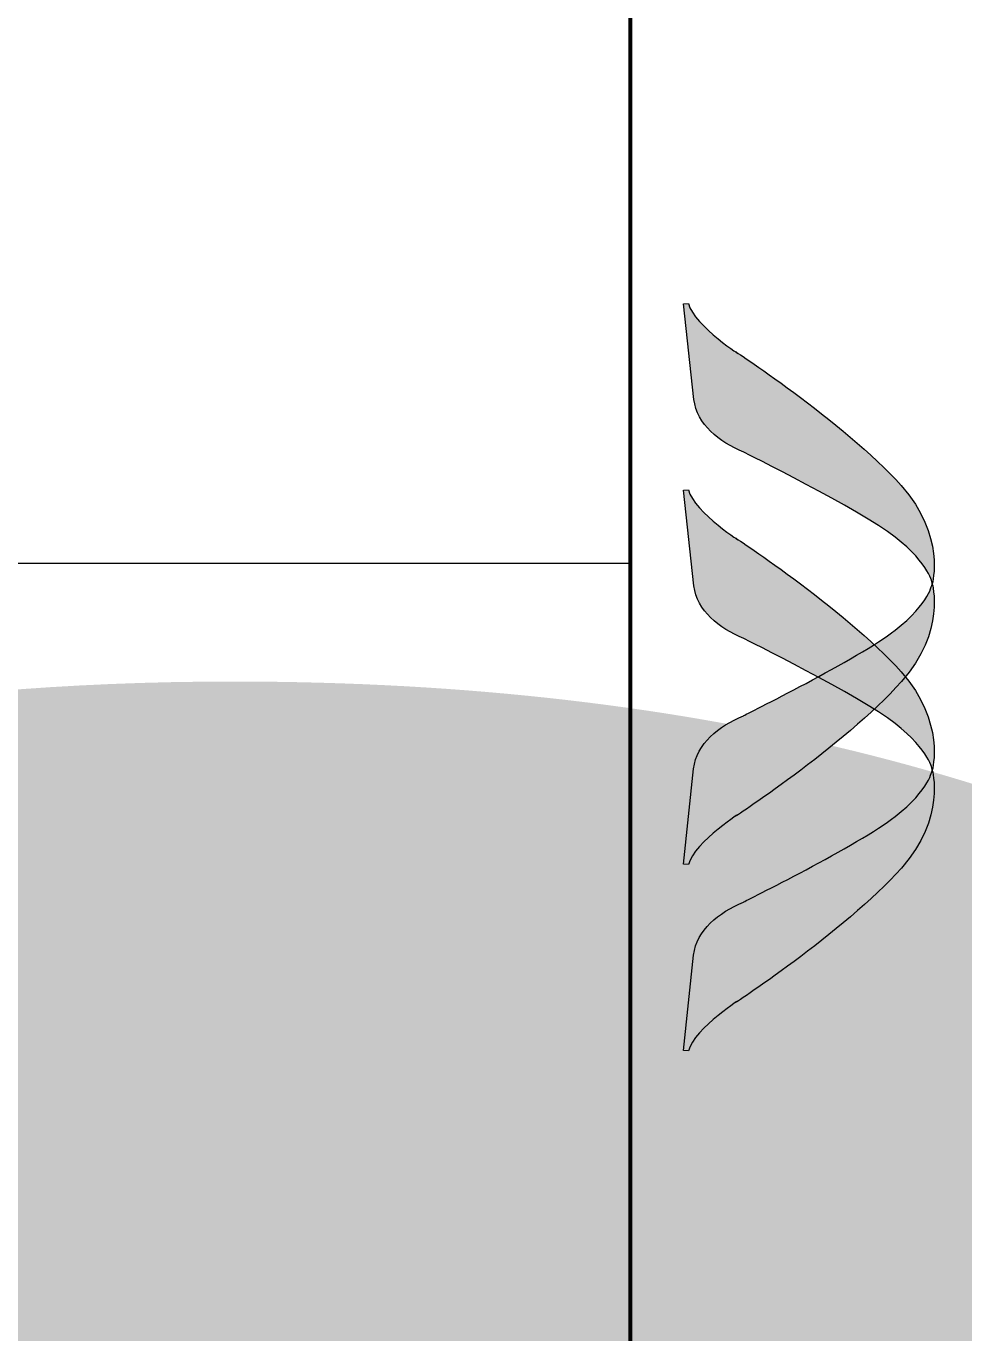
# Paper-space layout 'Layout1' of a CAD drawing. Header units: metres. Extents: x 0 to 2550, y -690 to 594.
# Drawn here: x 708.24 to 728.04, y 25.92 to 53.5 of the extents above; entities that cross this region are included whole.
import ezdxf
from ezdxf.enums import TextEntityAlignment as Align

# ---------------------------------------------------------------- set-up
doc = ezdxf.new("R2018")
doc.units = ezdxf.units.M
doc.layers.add('A_TTL_TEXT TITILE BLOCK-RefEdit0-RefEdit0', color=7, linetype='Continuous')
doc.layers.add('XREF', color=7, linetype='Continuous')
doc.layers.add('G-TTLB-BORD', color=7, linetype='Continuous', lineweight=0)
doc.styles.get("Standard").update_dxf_attribs({"font": 'ARIALN.TTF'})
doc.styles.add('Style-Arial', font='arial.ttf')

# ---------------------------------------------------------------- blocks, each defined once
blk = doc.blocks.new('PROJECT TITLE BLOCK(BAC V2.1)')
at = {"layer": 'G-TTLB-BORD', "linetype": 'Continuous', "lineweight": 0}
h = blk.add_hatch(color=7, dxfattribs=at)
h.set_gradient(color1=(0, 143, 227), color2=(27, 9, 111))
edge = h.paths.add_edge_path()
edge.add_spline(control_points=[(726.7157058231533, 43.80664863856509), (725.5233465111814, 45.14402462518774), (723.0238160118461, 46.76848495728336), (723.2372273283545, 46.62136398837902), (723.4506386157591, 46.47424301947467), (722.3250861279666, 47.18298694933765), (722.2271784557961, 47.65287897316739)], knot_values=[0, 0, 0, 0, 0.5, 0.5, 0.5, 1, 1, 1, 1], degree=3, periodic=0)
edge.add_line((722.2271784557961, 47.65287897316739), (722.1197753679007, 47.6451104041189))
edge.add_line((722.1197753387969, 47.64511037501507), (722.3409401194658, 45.62768485629931))
edge.add_spline(control_points=[(722.3409401485696, 45.62768485629931), (722.3996441462077, 45.09219730971381), (722.8715776582249, 44.7372205380816), (723.3912323717959, 44.51121532474644), (723.3912323717959, 44.51121532474644), (725.8443640021142, 43.30148905864917), (726.5867968380917, 42.72035683970898), (727.3292296449654, 42.1392246207688), (727.3701659287326, 41.73640251974575), (727.3701659287326, 41.73640251974575), (727.3701659287326, 41.73640251974575), (727.6574354618788, 42.75038430932909), (726.7157058231533, 43.80664863856509)], knot_values=[0, 0, 0, 0, 0.25, 0.25, 0.25, 0.5, 0.5, 0.5, 0.75, 0.75, 0.75, 1, 1, 1, 1], degree=3, periodic=0)
h = blk.add_hatch(color=7, dxfattribs=at)
h.set_gradient(color1=(0, 143, 227), color2=(27, 9, 111))
edge = h.paths.add_edge_path()
edge.add_spline(control_points=[(726.7157058231533, 39.87341679749079), (725.5233465111814, 41.21079278411344), (723.0238160118461, 42.83525311620906), (723.2372273283545, 42.68813214730471), (723.4506386157591, 42.54101117840037), (722.3250861279666, 43.24975510826334), (722.2271784557961, 43.71964710298926)], knot_values=[0, 0, 0, 0, 0.5, 0.5, 0.5, 1, 1, 1, 1], degree=3, periodic=0)
edge.add_line((722.2271784557961, 43.71964710298926), (722.1197753679007, 43.71187853394076))
edge.add_line((722.1197753387969, 43.71187853394076), (722.3409401194658, 41.69445301522501))
edge.add_spline(control_points=[(722.3409401485696, 41.69445301522501), (722.3996441462077, 41.15896546863951), (722.8715776582249, 40.8039886970073), (723.3912323717959, 40.57798348367214), (723.3912323717959, 40.57798348367214), (725.8443640021142, 39.36825721757486), (726.5867968380917, 38.78712499863468), (727.3292296449654, 38.2059927796945), (727.3701659287326, 37.80317067867145), (727.3701659287326, 37.80317067867145), (727.3701659287326, 37.80317067867145), (727.6574354618788, 38.81715246825479), (726.7157058231533, 39.87341679749079)], knot_values=[0, 0, 0, 0, 0.25, 0.25, 0.25, 0.5, 0.5, 0.5, 0.75, 0.75, 0.75, 1, 1, 1, 1], degree=3, periodic=0)
h = blk.add_hatch(color=7, dxfattribs=at)
h.set_gradient(color1=(255, 192, 0), color2=(255, 94, 0))
edge = h.paths.add_edge_path()
edge.add_spline(control_points=[(727.3691813461483, 41.73919599270448), (727.3691813461483, 41.73919599270448), (727.3298151558265, 41.33674566401169), (726.5865904628299, 40.75319779803976), (725.8433657407295, 40.16964993206784), (723.3845254813787, 38.95097429631278), (723.3845254813787, 38.95097429631278), (722.8635298088193, 38.72303210664541), (722.3910301690921, 38.36650017183274), (722.3343941441271, 37.83148832735606)], knot_values=[0, 0, 0, 0, 0.3333333333333333, 0.3333333333333333, 0.3333333333333333, 0.6666666666666666, 0.6666666666666666, 0.6666666666666666, 1, 1, 1, 1], degree=3, periodic=0)
edge.add_line((722.3343941441271, 37.83148832735606), (722.1210205170792, 35.81585508072749))
edge.add_line((722.1210205170792, 35.81585508072749), (722.2289378696587, 35.80856104963459))
edge.add_spline(control_points=[(722.2289378696587, 35.80856104963459), (722.3252383992076, 36.27823601709679), (723.4527412219904, 36.99087680433877), (723.2390155841131, 36.84303432237357), (723.0252899171319, 36.69519184040837), (725.5289315362461, 38.32823707489297), (726.720803999342, 39.66894233599305), (727.6621491473634, 40.72783613810316), (727.3691813461483, 41.73919599270448), (727.3691813461483, 41.73919599270448)], knot_values=[0, 0, 0, 0, 0.3333333333333333, 0.3333333333333333, 0.3333333333333333, 0.6666666666666666, 0.6666666666666666, 0.6666666666666666, 1, 1, 1, 1], degree=3, periodic=0)
h = blk.add_hatch(color=7, dxfattribs=at)
h.set_gradient(color1=(203, 215, 0), color2=(0, 140, 51))
edge = h.paths.add_edge_path()
edge.add_spline(control_points=[(727.3691813461483, 37.80596415163018), (727.3691813461483, 37.80596415163018), (727.3298151558265, 37.40351382293738), (726.5865904628299, 36.81996595696546), (725.8433657407295, 36.23641806188971), (723.3845254813787, 35.01774245523848), (723.3845254813787, 35.01774245523848), (722.8635298088193, 34.7898002655711), (722.3910301690921, 34.43326833075844), (722.3343941441271, 33.89825648628175)], knot_values=[0, 0, 0, 0, 0.3333333333333333, 0.3333333333333333, 0.3333333333333333, 0.6666666666666666, 0.6666666666666666, 0.6666666666666666, 1, 1, 1, 1], degree=3, periodic=0)
edge.add_line((722.3343941441271, 33.89825648628175), (722.1210205170792, 31.88262323965319))
edge.add_line((722.1210205170792, 31.88262323965319), (722.2289378696587, 31.87532920856029))
edge.add_spline(control_points=[(722.2289378696587, 31.87532920856029), (722.3252383992076, 32.34500417602248), (723.4527412219904, 33.05764496326447), (723.2390155841131, 32.90980248129927), (723.0252899171319, 32.76195999933407), (725.5289315362461, 34.39500523381867), (726.720803999342, 35.73571049491875), (727.6621491473634, 36.79460429702885), (727.3691813461483, 37.80596415163018), (727.3691813461483, 37.80596415163018)], knot_values=[0, 0, 0, 0, 0.3333333333333333, 0.3333333333333333, 0.3333333333333333, 0.6666666666666666, 0.6666666666666666, 0.6666666666666666, 1, 1, 1, 1], degree=3, periodic=0)
at = {"layer": 'G-TTLB-BORD', "color": 7, "linetype": 'Continuous', "lineweight": 53}
blk.add_line((720.999999990454, 14.00011670193635), (721.0002295614686, 54.16987524949946), dxfattribs=at)
at = {"layer": 'G-TTLB-BORD', "color": 7, "linetype": 'Continuous', "lineweight": 0}
blk.add_line((601.0001147806179, 42.16987523250282), (721.0002295614686, 42.16987523250282), dxfattribs=at)
for points in [[(726.7157058231533, 43.80664863856509), (725.5233465111814, 45.14402462518774), (723.0238160118461, 46.76848495728336), (723.2372273283545, 46.62136398837902), (723.4506386157591, 46.47424301947467), (722.3250861279666, 47.18298694933765), (722.2271784557961, 47.65287897316739), (722.2271784557961, 47.65287897316739), (722.1197753387969, 47.64511037501507), (722.1197753387969, 47.64511037501507), (722.1197753387969, 47.64511037501507), (722.3409401485696, 45.62768485629931), (722.3409401485696, 45.62768485629931), (722.3996441462077, 45.09219730971381), (722.8715776582249, 44.7372205380816), (723.3912323717959, 44.51121532474644), (723.3912323717959, 44.51121532474644), (725.8443640021142, 43.30148905864917), (726.5867968380917, 42.72035683970898), (727.3292296449654, 42.1392246207688), (727.3701659287326, 41.73640251974575), (727.3701659287326, 41.73640251974575), (727.3701659287326, 41.73640251974575), (727.6574354618788, 42.75038430932909), (726.7157058231533, 43.80664863856509)], [(726.7157058231533, 39.87341679749079), (725.5233465111814, 41.21079278411344), (723.0238160118461, 42.83525311620906), (723.2372273283545, 42.68813214730471), (723.4506386157591, 42.54101117840037), (722.3250861279666, 43.24975510826334), (722.2271784557961, 43.71964710298926), (722.2271784557961, 43.71964710298926), (722.1197753387969, 43.71187853394076), (722.1197753387969, 43.71187853394076), (722.1197753387969, 43.71187853394076), (722.3409401485696, 41.69445301522501), (722.3409401485696, 41.69445301522501), (722.3996441462077, 41.15896546863951), (722.8715776582249, 40.8039886970073), (723.3912323717959, 40.57798348367214), (723.3912323717959, 40.57798348367214), (725.8443640021142, 39.36825721757486), (726.5867968380917, 38.78712499863468), (727.3292296449654, 38.2059927796945), (727.3701659287326, 37.80317067867145), (727.3701659287326, 37.80317067867145), (727.3701659287326, 37.80317067867145), (727.6574354618788, 38.81715246825479), (726.7157058231533, 39.87341679749079)], [(727.3691813461483, 41.73919599270448), (727.3691813461483, 41.73919599270448), (727.3298151558265, 41.33674566401169), (726.5865904628299, 40.75319779803976), (725.8433657407295, 40.16964993206784), (723.3845254813787, 38.95097429631278), (723.3845254813787, 38.95097429631278), (722.8635298088193, 38.72303210664541), (722.3910301690921, 38.36650017183274), (722.3343941441271, 37.83148832735606), (722.3343941441271, 37.83148832735606), (722.1210205170792, 35.81585508072749), (722.1210205170792, 35.81585508072749), (722.1210205170792, 35.81585508072749), (722.2289378696587, 35.80856104963459), (722.2289378696587, 35.80856104963459), (722.3252383992076, 36.27823601709679), (723.4527412219904, 36.99087680433877), (723.2390155841131, 36.84303432237357), (723.0252899171319, 36.69519184040837), (725.5289315362461, 38.32823707489297), (726.720803999342, 39.66894233599305), (727.6621491473634, 40.72783613810316), (727.3691813461483, 41.73919599270448), (727.3691813461483, 41.73919599270448)], [(727.3691813461483, 37.80596415163018), (727.3691813461483, 37.80596415163018), (727.3298151558265, 37.40351382293738), (726.5865904628299, 36.81996595696546), (725.8433657407295, 36.23641806188971), (723.3845254813787, 35.01774245523848), (723.3845254813787, 35.01774245523848), (722.8635298088193, 34.7898002655711), (722.3910301690921, 34.43326833075844), (722.3343941441271, 33.89825648628175), (722.3343941441271, 33.89825648628175), (722.1210205170792, 31.88262323965319), (722.1210205170792, 31.88262323965319), (722.1210205170792, 31.88262323965319), (722.2289378696587, 31.87532920856029), (722.2289378696587, 31.87532920856029), (722.3252383992076, 32.34500417602248), (723.4527412219904, 33.05764496326447), (723.2390155841131, 32.90980248129927), (723.0252899171319, 32.76195999933407), (725.5289315362461, 34.39500523381867), (726.720803999342, 35.73571049491875), (727.6621491473634, 36.79460429702885), (727.3691813461483, 37.80596415163018), (727.3691813461483, 37.80596415163018)]]:
    blk.add_open_spline(points, degree=3, knots=[0, 0, 0, 0, 0.125, 0.125, 0.125, 0.25, 0.25, 0.25, 0.375, 0.375, 0.375, 0.5, 0.5, 0.5, 0.625, 0.625, 0.625, 0.75, 0.75, 0.75, 0.875, 0.875, 0.875, 1, 1, 1, 1], dxfattribs=at)
blk = doc.blocks.new('BLOCK INFO V2.1')
at = {"color": 7, "style": 'Style-Arial'}
blk.add_attdef('CONSTAMP', text='', height=6999.999999999987, dxfattribs=at).set_placement((817237.5290329637, 74222.47040772981), align=Align.RIGHT)
for tag, p in [('ISSUED7', (89093.5902134514, 51702.30651856391)), ('REVHISNO7', (309972.912597004, 51702.30651856391)), ('DATE7', (295779.6794076685, 51702.30651856391)), ('ISSUED6', (89093.5902134514, 46681.07209727161)), ('DATE6', (295779.6794076685, 46681.07209727161)), ('REVHISNO6', (309972.912597004, 46681.07209727161)), ('ISSUED5', (89093.5902134514, 41659.83770508314)), ('DATE5', (295779.6076661905, 41659.83767597931)), ('REVHISNO5', (309972.912597004, 41659.83767597931)), ('ISSUED4', (89093.5902134514, 36638.60328379084)), ('DATE4', (295779.650469223, 36553.96564863619)), ('REVHISNO4', (309972.912597004, 36553.96564863619)), ('DATE3', (295779.6076661905, 31617.36886249851)), ('REVHISNO3', (309972.912597004, 31617.36886249851)), ('ISSUED3', (89093.5902134514, 31532.73125644769)), ('ISSUED2', (89093.5902134514, 26596.13447031001)), ('DATE2', (295779.6076661905, 26596.13447031002)), ('REVHISNO2', (309972.912597004, 26596.13447031002)), ('ISSUED1', (89093.5902134514, 21574.90007812154)), ('DATE1', (295779.6076661905, 21574.90007812154)), ('REVHISNO1', (309972.912597004, 21574.90007812154))]:
    blk.add_attdef(tag, text='', height=2499.999999999997, dxfattribs=at).set_placement(p, align=Align.MIDDLE_CENTER)
for tag, p in [('REVDESC7', (95849.34491431325, 50452.30641856399)), ('REVDESC6', (95849.34491431325, 45431.07199727168)), ('REVDESC5', (95849.34491431325, 40409.83757597936)), ('REVDESC4', (95849.34491431325, 35303.96554863622)), ('REVDESC3', (95849.34491431325, 30367.36876249851)), ('REVDESC2', (95849.34491431325, 25346.13437031002)), ('REVDESC1', (95849.34491431325, 20324.89997812155))]:
    blk.add_attdef(tag, p, '', height=2499.999999999997, dxfattribs=at)
for tag, p in [('DRNDATE', (516425.4000410437, 43023.27514055726)), ('CHKDATE', (559212.7573909236, 43023.27514055726)), ('DCDATE', (516425.4000410437, 29633.45004723017)), ('CCDATE', (559212.7573909236, 29633.45004723017)), ('AFIDATE', (516425.4000410437, 16243.62498300694)), ('CONDATE', (559212.7573909236, 16243.62498300694))]:
    blk.add_attdef(tag, text='', height=2499.999999999997, dxfattribs=at).set_placement(p, align=Align.MIDDLE_LEFT)
at = {"lineweight": 30, "flags": 104}
for tag, p in [('TITLE1', (661033.1600476047, 38181.30075570319)), ('TITLE2', (661033.1600476047, 33181.30075570319)), ('TITLE3TB', (661033.1600476047, 28181.30075570319))]:
    blk.add_attdef(tag, text='', height=3499.999999999994, dxfattribs=at).set_placement(p, align=Align.MIDDLE_CENTER)
at = {"style": 'Style-Arial'}
blk.add_attdef('REVHISNO', text='', height=2499.999999999997, dxfattribs=at).set_placement((810034.2499965321, 28129.94347186754), align=Align.MIDDLE_CENTER)
at = {"style": 'Style-Arial', "width": 0.8}
for tag, p in [('PROJREF', (738383.7129873947, 17029.32372266713)), ('ORIGINATOR', (753249.0244683585, 17029.29537648075)), ('VOL', (766557.392502206, 17029.29857792709)), ('LEVEL', (776465.3651670264, 17029.28929065302)), ('TYPE', (785397.6745400048, 17029.28169198131)), ('ROLE', (795821.2954406184, 17029.27409334644)), ('LAYOUTNO', (812406.3447196659, 17029.26649469433))]:
    blk.add_attdef(tag, text='', height=2999.999999999995, dxfattribs=at).set_placement(p, align=Align.MIDDLE_CENTER)

psp = doc.layouts.get("Layout1")

# ---------------------------------------------------------------- block references
at = {"layer": 'A_TTL_TEXT TITILE BLOCK-RefEdit0-RefEdit0'}
ref = psp.add_blockref('BLOCK INFO V2.1', (0, -1.4210854715202e-14), dxfattribs=dict(at, xscale=0.001, yscale=0.001, zscale=0.001))
lines = psp.add_mtext('CIVIL SPECIFICATION NOTES', dxfattribs={"layer": '0', "insert": (661.0331600476047, 38.18130075570318), "char_height": 100, "attachment_point": 1})
ref.add_attrib('TITLE1', '', (661.0331600476047, 38.18130075570318), dxfattribs={"flags": 104}).embed_mtext(lines)
lines = psp.add_mtext('SHEET 1 OF 3', dxfattribs={"layer": '0', "insert": (661.0331600476047, 33.18130075570318), "char_height": 100, "attachment_point": 1})
ref.add_attrib('TITLE2', '', (661.0331600476047, 33.18130075570318), dxfattribs={"flags": 104}).embed_mtext(lines)
at = {"layer": 'XREF'}
psp.add_blockref('PROJECT TITLE BLOCK(BAC V2.1)', (0, 0), dxfattribs=at)

doc.saveas('drawing.dxf')
